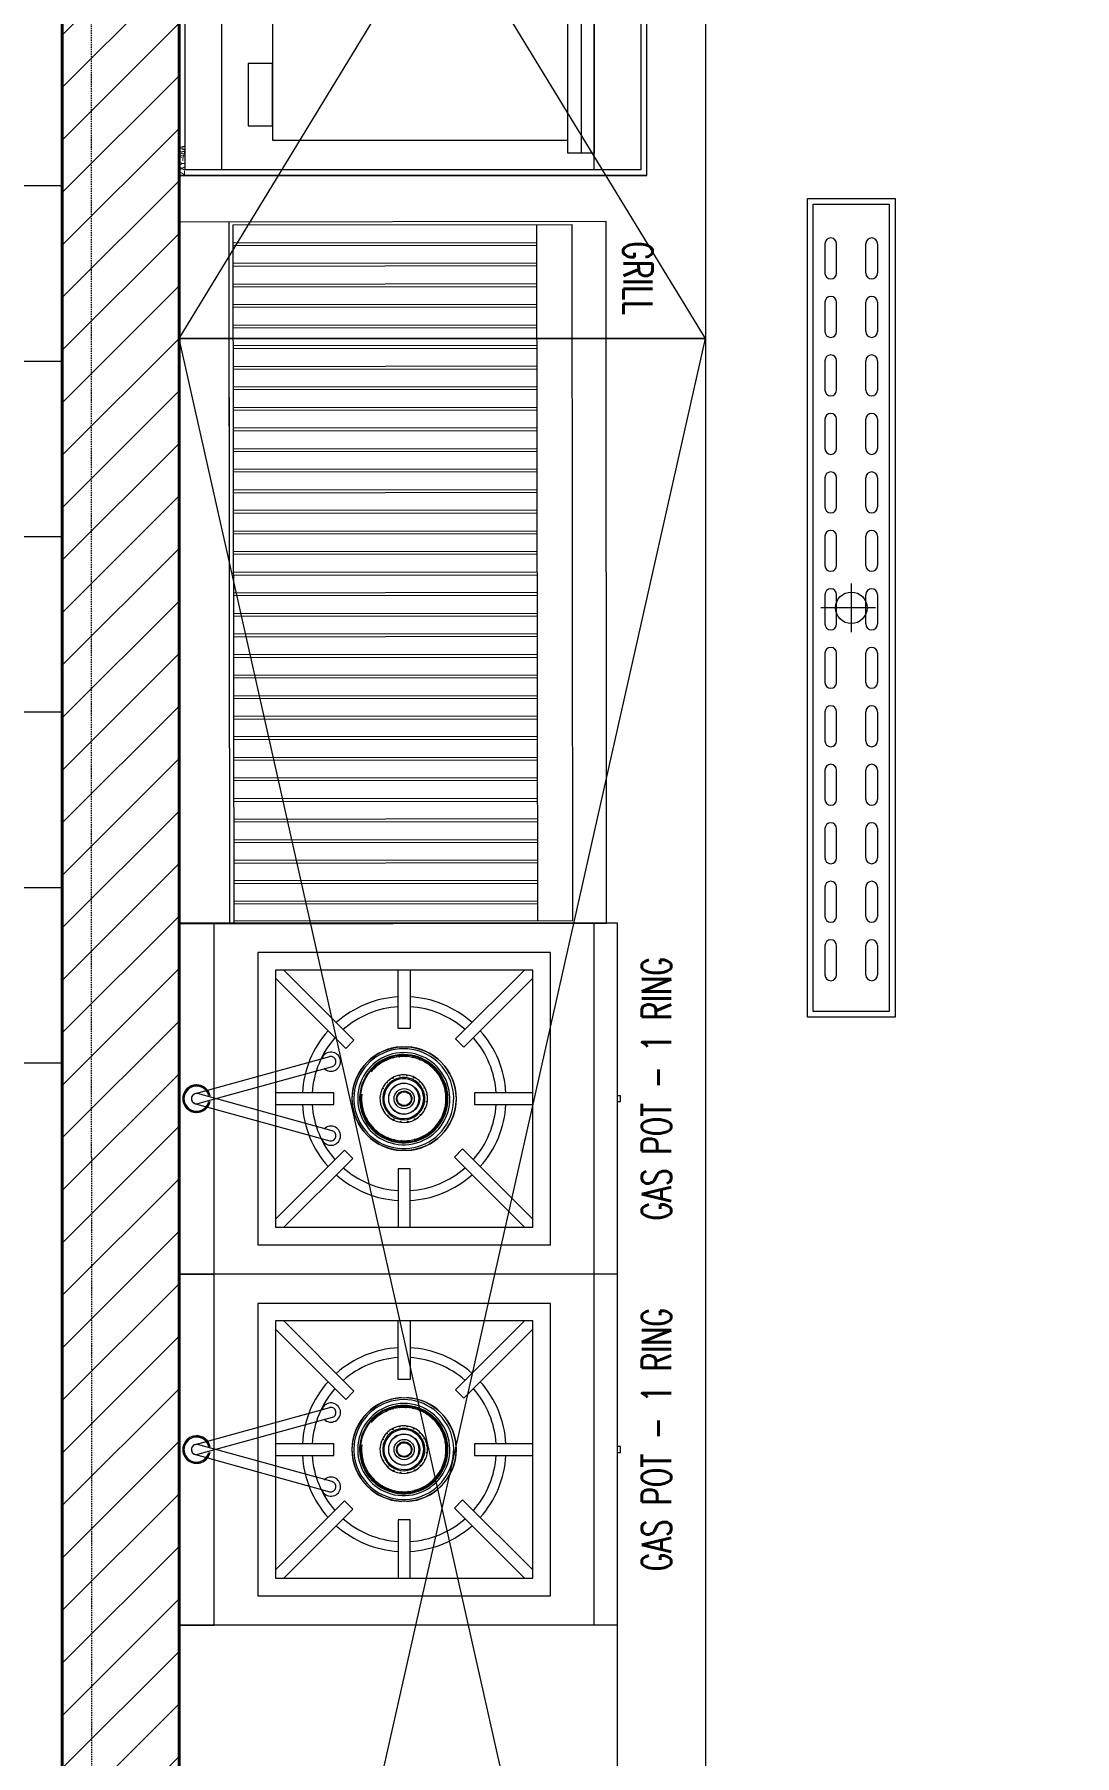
# Model space of a CAD drawing. Header units: millimetres. Extents: x 886808 to 1650903, y -1008069 to 230892.
# Drawn here: x 934941 to 936720, y -356283 to -353340 of the extents above; entities that cross this region are included whole.
import ezdxf

# ---------------------------------------------------------------- set-up
doc = ezdxf.new("R2010")
doc.units = ezdxf.units.MM
for name, pattern in [('CENTER', [2, 1.25, -0.25, 0.25, -0.25]), ('DASHED', [0.75, 0.5, -0.25]), ('Overhead', [3.96875, 2.38125, -1.5875])]:
    doc.linetypes.add(name, pattern=pattern)
doc.layers.get('0').update_dxf_attribs({"lineweight": 0})
for name, color, linetype, lineweight in [('01- NET TUONG- 242', 242, 'Continuous', 40), ('06- Dim- 250', 250, 'Continuous', 0), ('8l NET TO', 8, 'Continuous', 9), ('A_Dim', 8, 'Continuous', 5), ('HACTH', 8, 'Continuous', 0), ('hatch', 250, 'Continuous', 0), ('I-FURN', 252, 'Continuous', 5), ('S-STRS-MBND', 31, 'Overhead', 5)]:
    doc.layers.add(name, color=color, linetype=linetype, lineweight=lineweight)
doc.styles.add('MtXpl_Arial_Narrow', font='ARIALNB.TTF')
doc.styles.add('MtXpl_simplex8_shx', font='simplex8.shx')

# ---------------------------------------------------------------- blocks, each defined once
blk = doc.blocks.new('TRUC KHU BEP')
at = {"layer": '8l NET TO', "color": 251, "linetype": 'CENTER', "ltscale": 1000, "true_color": 0x636466, "transparency": 33554636}
blk.add_line((70, -3998.8), (70, 41158.2), dxfattribs=at)
blk = doc.blocks.new('CAU THANG THOAT HIEM')
at = {"layer": '06- Dim- 250', "linetype": 'DASHED', "ltscale": 200, "transparency": 33554636}
for p, q in [((0, 0, 0), (0, -3900, 0)), ((0, -1200, 0), (-1507.3, -1200)), ((0, -1500, 0), (-1507.3, -1500)), ((0, -1800, 0), (-1507.3, -1800)), ((0, -2100, 0), (-1507.3, -2100)), ((0, -2400, 0), (-1507.3, -2400)), ((0, -2700, 0), (-1507.3, -2700))]:
    blk.add_line(p, q, dxfattribs=at)
blk.add_lwpolyline([(-3702.3, -4550), (0, -4550), (0, 2700), (-3702.3, 2700)], close=True, dxfattribs=at)
at = {"layer": 'S-STRS-MBND', "color": 251, "true_color": 0x636466, "transparency": 33554636}
for q in [(50, 0, 0), (50, -3950, 0)]:
    blk.add_line((50, -2861, 0), q, dxfattribs=at)
blk = doc.blocks.new('TUONG BEP TG 1')
at = {"layer": 'HACTH', "transparency": 33554636}
h = blk.add_hatch(dxfattribs=at)
h.set_pattern_fill('ANSI31', color=256, scale=20)
h.set_pattern_definition([(45, (-934918.59, 379499.195), (-44.9012806, 44.9012806), [])])
h.paths.add_polyline_path([(3452.6, 37100), (6590.6, 37100), (6590.6, 36900), (3452.6, 36900)])
h.paths.add_polyline_path([(269.7, 37100), (1652.6, 37100), (1652.6, 36900), (269.7, 36900)])
h.paths.add_polyline_path([(8200.6, 37100), (10000, 37100), (10000, 36900), (8200.6, 36900)])
h.paths.add_polyline_path([(269.7, 29200), (70, 29200)], flags=17)
h.paths.add_polyline_path([(70, 19062.5), (269.7, 19062.5), (269.8, 17496.1), (70.1, 17496.1)])
h.paths.add_polyline_path([(69.6, 4881.2), (269.7, 4881.2), (269.7, 2202), (69.6, 2202)])
h.paths.add_polyline_path([(69.6, 7593.8), (269.7, 7593.8), (269.7, 6481.2), (69.6, 6481.2)])
h.paths.add_polyline_path([(69.6, 602), (269.7, 602), (269.7, 0), (69.6, 0)])
h.paths.add_polyline_path([(269.6, 0), (1685.1, 0), (1685.1, 200), (269.6, 200)])
h.paths.add_polyline_path([(3485.1, 200), (7535.3, 200), (7535.3, 0), (3485.1, 0)])
h.paths.add_polyline_path([(9145.3, 200), (10000, 200), (10000, 0), (9145.3, 0)])
h.paths.add_polyline_path([(70, 29200), (269.7, 29200), (269.7, 20662.5), (70, 20662.5)])
h.paths.add_polyline_path([(68.5, 14361), (269.7, 14361), (269.7, 15896.1), (68.5, 15896.1)])
h.paths.add_polyline_path([(69.6, 11800.9), (268.5, 11800.9), (268.5, 12761), (69.6, 12761)])
h.paths.add_polyline_path([(69.6, 10200.9), (269.6, 10200.9), (269.6, 9193.8), (69.6, 9193.8)])
h.paths.add_polyline_path([(69.8, 200.2), (69.8, 0), (-2028.9, -0.1), (-2028.9, 200)])
h.paths.add_polyline_path([(70, 37100.1), (270.6, 37100.1), (270.6, 34325), (70, 34325)])
h.paths.add_polyline_path([(70, 37100.1), (70, 36899.9), (-3029.1, 36899.8), (-3029.1, 37100)])
h.paths.add_polyline_path([(-3229.3, 37100), (-3029.1, 37100), (-3029, 36699.8), (-3229.2, 36699.8)])
h.paths.add_polyline_path([(-3229.3, 35699.8), (-3029.1, 35699.8), (-3029, 34049.8), (-3229.2, 34049.8)])
h.paths.add_polyline_path([(70.6, 34450.1), (70.6, 34249.9), (-3029, 34249.9), (-3029, 34450.1)])
h.paths.add_polyline_path([(-3229.4, 33049.7), (-3029.2, 33049.7), (-3029.1, 31994.2), (-3229.3, 31994.2)])
h.paths.add_polyline_path([(70, 32200.2), (70, 32000), (-3029.1, 32000), (-3029.1, 32200.2)])
h.paths.add_polyline_path([(-3329, 3299.3), (-3128.9, 3299.3), (-3128.9, 4099.2), (70, 4099.2), (70, 4299.4), (-3329, 4299.3)])
h.paths.add_polyline_path([(-3128.9, 2299.3), (-3329, 2299.3), (-3329, 0), (-3028.9, -0.1), (-3028.9, 200), (-3128.9, 200)])
at = {"layer": '01- NET TUONG- 242', "transparency": 33554636}
blk.add_lwpolyline([(70, 29200), (269.7, 29200), (269.7, 20662.5), (70, 20662.5)], close=True, dxfattribs=at)
at = {"layer": 'A_Dim', "transparency": 33554636}
blk.add_blockref('CAU THANG THOAT HIEM', (70, 27100, 0), dxfattribs=at)
blk = doc.blocks.new('A$C26DD556D')
at = {"layer": 'hatch', "transparency": 33554636}
for p, q in [((2079.2, 17804.4), (2079.2, 16604.4)), ((2079.2, 16325.4), (2079.2, 17802.7)), ((2079.2, 16325.4), (2979.2, 17802.7)), ((2979.2, 16325.4), (2079.2, 17802.7)), ((2089.2, 17794.4), (2089.2, 16614.4)), ((2152.7, 16614.4), (2152.7, 17794.4)), ((2789.2, 16614.4), (2789.2, 17794.4)), ((2869.2, 16614.4), (2869.2, 17794.4)), ((2879.2, 16604.4), (2879.2, 17804.4)), ((2979.2, 17802.7), (2979.2, 16325.4)), ((2744.1, 16642.6), (2744.1, 17735.8)), ((2766.7, 17735.8), (2766.7, 16642.6)), ((2789.2, 17735.8), (2789.2, 16642.6)), ((2239.2, 17714), (2239.2, 16664.4)), ((2744.1, 16664.4), (2744.1, 17714)), ((2239.2, 16795.5), (2197.2, 16795.5)), ((2197.2, 16795.5), (2197.2, 16688.9)), ((2239.2, 16688.9), (2239.2, 16795.5)), ((2197.2, 16688.9), (2239.2, 16688.9)), ((2239.2, 16664.4), (2744.1, 16664.4)), ((2789.2, 16642.6), (2744.1, 16642.6)), ((2079.2, 16604.4), (2879.2, 16604.4)), ((2879.2, 16604.4), (2079.2, 16604.4)), ((2089.2, 16614.4), (2869.2, 16614.4)), ((3153.6, 15164.9), (3153.6, 16564.9)), ((3153.6, 16564.9), (3303.6, 16564.9)), ((3163.6, 15174.9), (3163.6, 16554.9)), ((3163.6, 16554.9), (3293.6, 16554.9)), ((3293.6, 16554.9), (3293.6, 15174.9)), ((3303.6, 16564.9), (3303.6, 15164.9)), ((2809.3, 16525.5), (2079.3, 16524.6)), ((2079.3, 16524.6), (2080.4, 15324.6)), ((2164.3, 16524.7), (2165.1, 15824.7)), ((2164.3, 16524.7), (2165.8, 15324.7)), ((2171.3, 16519.7), (2751.3, 16520.5)), ((2171.3, 16519.7), (2172.8, 15324.7)), ((2692.8, 15330.4), (2691.3, 16520.4)), ((2752.8, 15330.5), (2751.3, 16520.5)), ((2810.4, 15325.5), (2809.3, 16525.5)), ((2171.3, 16489), (2691.3, 16489.7)), ((2171.3, 16484.2), (2691.3, 16484.9)), ((3183.6, 16487.3), (3183.6, 16437.3)), ((3203.6, 16437.3), (3203.6, 16487.3)), ((3253.6, 16437.3), (3253.6, 16487.3)), ((3273.6, 16487.3), (3273.6, 16437.3)), ((2171.3, 16454.1), (2691.3, 16454.8)), ((2171.3, 16449.3), (2691.3, 16450)), ((2171.4, 16418.6), (2691.4, 16419.3)), ((2171.4, 16413.8), (2691.4, 16414.5)), ((2171.4, 16383.7), (2691.4, 16384.3)), ((2171.4, 16378.9), (2691.4, 16379.6)), ((3183.6, 16387.3), (3183.6, 16337.3)), ((3203.6, 16337.3), (3203.6, 16387.3)), ((3253.6, 16337.3), (3253.6, 16387.3)), ((3273.6, 16387.3), (3273.6, 16337.3)), ((2171.5, 16348.2), (2691.5, 16348.8)), ((2171.5, 16343.4), (2691.5, 16344.1)), ((2079.2, 12325.4), (2079.2, 16325.4)), ((2079.2, 16325.4), (2979.2, 16325.4)), ((2079.2, 12325.4), (2979.2, 16325.4)), ((2979.2, 12325.4), (2079.2, 16325.4)), ((2979.2, 16325.4), (2079.2, 16325.4)), ((2171.5, 16313.3), (2691.5, 16313.9)), ((2171.5, 16308.5), (2691.5, 16309.1)), ((2979.2, 16325.4), (2979.2, 12325.4)), ((2171.6, 16277.8), (2691.6, 16278.4)), ((3183.6, 16287.3), (3183.6, 16237.3)), ((3203.6, 16237.3), (3203.6, 16287.3)), ((3253.6, 16237.3), (3253.6, 16287.3)), ((3273.6, 16287.3), (3273.6, 16237.3)), ((2171.6, 16273), (2691.6, 16273.6)), ((2171.6, 16242.8), (2691.6, 16243.5)), ((2171.6, 16238.1), (2691.6, 16238.7)), ((2171.6, 16207.3), (2691.6, 16208)), ((2171.7, 16202.6), (2691.7, 16203.2)), ((3183.6, 16187.3), (3183.6, 16137.3)), ((3203.6, 16137.3), (3203.6, 16187.3)), ((3253.6, 16137.3), (3253.6, 16187.3)), ((3273.6, 16187.3), (3273.6, 16137.3)), ((2171.7, 16172.4), (2691.7, 16173.1)), ((2171.7, 16167.6), (2691.7, 16168.3)), ((2171.7, 16136.9), (2691.7, 16137.6)), ((2171.7, 16132.1), (2691.7, 16132.8)), ((2171.8, 16102), (2691.8, 16102.7)), ((2171.8, 16097.2), (2691.8, 16097.9)), ((3183.6, 16087.3), (3183.6, 16037.3)), ((3203.6, 16037.3), (3203.6, 16087.3)), ((3253.6, 16037.3), (3253.6, 16087.3)), ((3273.6, 16087.3), (3273.6, 16037.3)), ((2171.8, 16066.5), (2691.8, 16067.2)), ((2171.8, 16061.7), (2691.8, 16062.4)), ((2171.9, 16031.6), (2691.9, 16032.2)), ((2171.9, 16026.8), (2691.9, 16027.4)), ((2171.9, 15996.1), (2691.9, 15996.7)), ((2171.9, 15991.3), (2691.9, 15991.9)), ((3183.6, 15987.3), (3183.6, 15937.3)), ((3203.6, 15937.3), (3203.6, 15987.3)), ((3253.6, 15937.3), (3253.6, 15987.3)), ((3273.6, 15987.3), (3273.6, 15937.3)), ((2172, 15961.2), (2692, 15961.8)), ((2172, 15956.4), (2692, 15957)), ((2172, 15925.7), (2692, 15926.3)), ((2172, 15920.9), (2692, 15921.5)), ((3228.6, 15906.6), (3228.6, 15823.2)), ((2172, 15890.7), (2692, 15891.4)), ((2172.1, 15886), (2692.1, 15886.6)), ((3270.3, 15864.9), (3176.9, 15864.9)), ((3183.6, 15887.3), (3183.6, 15837.3)), ((3203.6, 15837.3), (3203.6, 15887.3)), ((3253.6, 15837.3), (3253.6, 15887.3)), ((3273.6, 15887.3), (3273.6, 15837.3)), ((2172.1, 15855.2), (2692.1, 15855.9)), ((2172.1, 15850.5), (2692.1, 15851.1)), ((2172.1, 15820.3), (2692.1, 15821)), ((2172.1, 15815.5), (2692.1, 15816.2)), ((2172.2, 15784.8), (2692.2, 15785.5)), ((2172.2, 15780), (2692.2, 15780.7)), ((3183.6, 15787.3), (3183.6, 15737.3)), ((3203.6, 15737.3), (3203.6, 15787.3)), ((3253.6, 15737.3), (3253.6, 15787.3)), ((3273.6, 15787.3), (3273.6, 15737.3)), ((2172.2, 15749.9), (2692.2, 15750.6)), ((2172.2, 15745.1), (2692.2, 15745.8)), ((2172.3, 15714.4), (2692.3, 15715.1)), ((2172.3, 15709.6), (2692.3, 15710.3)), ((3183.6, 15687.3), (3183.6, 15637.3)), ((3203.6, 15637.3), (3203.6, 15687.3)), ((3253.6, 15637.3), (3253.6, 15687.3)), ((3273.6, 15687.3), (3273.6, 15637.3)), ((2172.3, 15679.5), (2692.3, 15680.1)), ((2172.3, 15674.7), (2692.3, 15675.3)), ((2172.4, 15644.6), (2692.4, 15645.2)), ((2172.4, 15639.8), (2692.4, 15640.4)), ((2172.4, 15609.1), (2692.4, 15609.7)), ((2172.4, 15604.3), (2692.4, 15604.9)), ((2172.4, 15574.1), (2692.4, 15574.8)), ((2172.5, 15569.4), (2692.5, 15570)), ((3183.6, 15587.3), (3183.6, 15537.3)), ((3203.6, 15537.3), (3203.6, 15587.3)), ((3253.6, 15537.3), (3253.6, 15587.3)), ((3273.6, 15587.3), (3273.6, 15537.3)), ((2172.5, 15538.6), (2692.5, 15539.3)), ((2172.5, 15533.9), (2692.5, 15534.5)), ((2172.5, 15503.7), (2692.5, 15504.4)), ((2172.5, 15498.9), (2692.5, 15499.6)), ((3183.6, 15487.3), (3183.6, 15437.3)), ((3203.6, 15437.3), (3203.6, 15487.3)), ((3253.6, 15437.3), (3253.6, 15487.3)), ((3273.6, 15487.3), (3273.6, 15437.3)), ((2172.6, 15468.2), (2692.6, 15468.9)), ((2172.6, 15463.4), (2692.6, 15464.1)), ((2172.6, 15433.3), (2692.6, 15434)), ((2172.6, 15428.5), (2692.6, 15429.2)), ((2172.7, 15398.4), (2692.7, 15399)), ((2172.7, 15393.6), (2692.7, 15394.2)), ((2172.7, 15363.5), (2692.7, 15364.1)), ((3183.6, 15387.3), (3183.6, 15337.3)), ((3203.6, 15337.3), (3203.6, 15387.3)), ((3253.6, 15337.3), (3253.6, 15387.3)), ((3273.6, 15387.3), (3273.6, 15337.3)), ((2172.7, 15358.7), (2692.7, 15359.3)), ((2829.2, 15325.6), (2079.2, 15325.6)), ((2139.2, 15325.6), (2079.2, 15325.6)), ((2079.2, 15325.6), (2079.2, 14725.6)), ((2079.2, 15325.6), (2079.2, 14725.6)), ((2139.2, 15325.6), (2079.2, 15325.6)), ((2080.4, 15324.6), (2810.4, 15325.5)), ((2139.2, 14725.6), (2139.2, 15325.6)), ((2139.2, 14725.6), (2139.2, 15325.6)), ((2172.4, 15329.7), (2752.8, 15330.5)), ((2789.2, 14725.6), (2789.2, 15325.6)), ((2829.2, 14725.6), (2829.2, 15325.6)), ((2714.2, 15275.6), (2214.2, 15275.6)), ((2214.2, 15275.6), (2214.2, 14775.6)), ((2714.2, 14775.6), (2714.2, 15275.6)), ((3183.6, 15287.3), (3183.6, 15237.3)), ((3203.6, 15237.3), (3203.6, 15287.3)), ((3253.6, 15237.3), (3253.6, 15287.3)), ((3273.6, 15287.3), (3273.6, 15237.3)), ((2684.2, 15245.6), (2244.2, 15245.6)), ((2244.2, 15245.6), (2244.2, 14805.6)), ((2378.3, 15125.6), (2258.3, 15245.6)), ((2454.2, 15145.6), (2454.2, 15245.6)), ((2474.2, 15245.6), (2474.2, 15145.6)), ((2670, 15245.6), (2552.1, 15127.7)), ((2684.2, 14805.6), (2684.2, 15245.6)), ((2244.2, 15231.4), (2364.2, 15111.4)), ((2566.3, 15113.5), (2684.2, 15231.4)), ((3303.6, 15164.9), (3153.6, 15164.9)), ((3293.6, 15174.9), (3163.6, 15174.9)), ((2474.2, 15145.6), (2454.2, 15145.6)), ((2552.1, 15127.7), (2566.3, 15113.5)), ((2364.2, 15111.4), (2378.3, 15125.6)), ((2107.5, 15034.2), (2337.3, 15097.5)), ((2340.8, 15080.3), (2110.9, 15016.9)), ((2107.5, 15016.9), (2337.3, 14953.6)), ((2340.8, 14970.8), (2110.9, 15034.2)), ((2344.2, 15035.6), (2244.2, 15035.6)), ((2244.2, 15015.6), (2344.2, 15015.6)), ((2344.2, 15015.6), (2344.2, 15035.6)), ((2431.4, 15033.4), (2430, 15033.4)), ((2430, 15017.7), (2431.4, 15017.7)), ((2684.2, 15035.6), (2584.2, 15035.6)), ((2584.2, 15035.6), (2584.2, 15015.6)), ((2584.2, 15015.6), (2684.2, 15015.6)), ((2834.2, 15030.6), (2829.2, 15030.6)), ((2829.2, 15020.6), (2834.2, 15020.6)), ((2834.2, 15020.6), (2834.2, 15030.6)), ((2244.2, 14819.8), (2362.1, 14937.7)), ((2376.3, 14923.5), (2258.3, 14805.6)), ((2362.1, 14937.7), (2376.3, 14923.5)), ((2564.2, 14939.7), (2550.1, 14925.6)), ((2550.1, 14925.6), (2670.1, 14805.6)), ((2684.2, 14819.7), (2564.2, 14939.7)), ((2474.2, 14905.6), (2454.2, 14905.6)), ((2454.2, 14905.6), (2454.2, 14805.6)), ((2474.2, 14805.6), (2474.2, 14905.6)), ((2244.2, 14805.6), (2684.2, 14805.6)), ((2214.2, 14775.6), (2714.2, 14775.6)), ((2829.2, 14725.6), (2079.2, 14725.6)), ((2079.2, 14725.6), (2139.2, 14725.6)), ((2079.2, 14725.6), (2139.2, 14725.6)), ((2079.2, 14725.6), (2139.2, 14725.6)), ((2829.2, 14725.6), (2079.2, 14725.6)), ((2139.2, 14725.6), (2079.2, 14725.6)), ((2079.2, 14725.6), (2079.2, 14125.6)), ((2079.2, 14725.6), (2079.2, 14125.6)), ((2139.2, 14725.6), (2079.2, 14725.6)), ((2139.2, 14125.6), (2139.2, 14725.6)), ((2139.2, 14125.6), (2139.2, 14725.6)), ((2789.2, 14125.6), (2789.2, 14725.6)), ((2829.2, 14125.6), (2829.2, 14725.6)), ((2714.2, 14675.6), (2214.2, 14675.6)), ((2214.2, 14675.6), (2214.2, 14175.6)), ((2714.2, 14175.6), (2714.2, 14675.6)), ((2684.2, 14645.6), (2244.2, 14645.6)), ((2244.2, 14645.6), (2244.2, 14205.6)), ((2244.2, 14631.4), (2364.2, 14511.4)), ((2378.3, 14525.6), (2258.3, 14645.6)), ((2454.2, 14545.6), (2454.2, 14645.6)), ((2474.2, 14645.6), (2474.2, 14545.6)), ((2670, 14645.6), (2552.1, 14527.7)), ((2566.3, 14513.5), (2684.2, 14631.4)), ((2684.2, 14205.6), (2684.2, 14645.6)), ((2474.2, 14545.6), (2454.2, 14545.6)), ((2364.2, 14511.4), (2378.3, 14525.6)), ((2552.1, 14527.7), (2566.3, 14513.5)), ((2107.5, 14434.2), (2337.3, 14497.5)), ((2340.8, 14480.3), (2110.9, 14416.9)), ((2340.8, 14370.8), (2110.9, 14434.2)), ((2344.2, 14435.6), (2244.2, 14435.6)), ((2344.2, 14415.6), (2344.2, 14435.6)), ((2431.4, 14433.4), (2430, 14433.4)), ((2684.2, 14435.6), (2584.2, 14435.6)), ((2584.2, 14435.6), (2584.2, 14415.6)), ((2834.2, 14430.6), (2829.2, 14430.6)), ((2834.2, 14420.6), (2834.2, 14430.6)), ((2107.5, 14416.9), (2337.3, 14353.6)), ((2244.2, 14415.6), (2344.2, 14415.6)), ((2430, 14417.7), (2431.4, 14417.7)), ((2584.2, 14415.6), (2684.2, 14415.6)), ((2829.2, 14420.6), (2834.2, 14420.6)), ((2244.2, 14219.8), (2362.1, 14337.7)), ((2362.1, 14337.7), (2376.3, 14323.5)), ((2564.2, 14339.7), (2550.1, 14325.6)), ((2684.2, 14219.7), (2564.2, 14339.7)), ((2376.3, 14323.5), (2258.3, 14205.6)), ((2474.2, 14305.6), (2454.2, 14305.6)), ((2454.2, 14305.6), (2454.2, 14205.6)), ((2474.2, 14205.6), (2474.2, 14305.6)), ((2550.1, 14325.6), (2670.1, 14205.6)), ((2244.2, 14205.6), (2684.2, 14205.6)), ((2214.2, 14175.6), (2714.2, 14175.6)), ((2079.2, 14125.6), (2079.2, 13725.5)), ((2829.2, 14125.6), (2079.2, 14125.6)), ((2829.2, 14125.6), (2079.2, 14125.6)), ((2079.2, 14125.6), (2139.2, 14125.6)), ((2079.2, 14125.6), (2139.2, 14125.6)), ((2079.2, 14125.6), (2139.2, 14125.6)), ((2829.2, 13725.5), (2829.2, 14125.6))]:
    blk.add_line(p, q, dxfattribs=at)
for centre, radius in [((3228.6, 15864.9), 27), ((2464.2, 15025.6), 88.9), ((2464.2, 15025.6), 88.9), ((2427.8, 15042.9), 0.657), ((2434.9, 15053.1), 0.657), ((2464.2, 15025.6), 26.5), ((2444.8, 15060.6), 0.657), ((2464.2, 15025.6), 17.3), ((2456.6, 15064.7), 0.657), ((2469, 15064.9), 0.657), ((2480.9, 15061.3), 0.657), ((2491.1, 15054.2), 0.657), ((2498.6, 15044.3), 0.657), ((2502.7, 15032.5), 0.657), ((2502.9, 15020.1), 0.657), ((2428.5, 15006.8), 0.657), ((2436, 14996.9), 0.657), ((2446.2, 14989.8), 0.657), ((2458.1, 14986.2), 0.657), ((2470.5, 14986.4), 0.657), ((2482.3, 14990.5), 0.657), ((2492.2, 14998), 0.657), ((2499.3, 15008.2), 0.657), ((2464.2, 14425.6), 88.9), ((2464.2, 14425.6), 88.9), ((2434.9, 14453.1), 0.657), ((2464.2, 14425.6), 26.5), ((2444.8, 14460.6), 0.657), ((2456.6, 14464.7), 0.657), ((2469, 14464.9), 0.657), ((2480.9, 14461.3), 0.657), ((2491.1, 14454.2), 0.657), ((2427.8, 14442.9), 0.657), ((2464.2, 14425.6), 17.3), ((2498.6, 14444.3), 0.657), ((2502.7, 14432.5), 0.657), ((2428.5, 14406.8), 0.657), ((2436, 14396.9), 0.657), ((2492.2, 14398), 0.657), ((2499.3, 14408.2), 0.657), ((2502.9, 14420.1), 0.657), ((2446.2, 14389.8), 0.657), ((2458.1, 14386.2), 0.657), ((2470.5, 14386.4), 0.657), ((2482.3, 14390.5), 0.657)]:
    blk.add_circle(centre, radius, dxfattribs=at)
for centre, radius, start, end in [((3193.6, 16487.3), 10, 0, 180), ((3263.6, 16487.3), 10, 0, 180), ((3193.6, 16437.3), 10, 180, 0), ((3263.6, 16437.3), 10, 180, 0), ((3193.6, 16387.3), 10, 0, 180), ((3263.6, 16387.3), 10, 0, 180), ((3193.6, 16337.3), 10, 180, 0), ((3263.6, 16337.3), 10, 180, 0), ((3193.6, 16287.3), 10, 0, 180), ((3263.6, 16287.3), 10, 0, 180), ((3193.6, 16237.3), 10, 180, 0), ((3263.6, 16237.3), 10, 180, 0), ((3193.6, 16187.3), 10, 0, 180), ((3263.6, 16187.3), 10, 0, 180), ((3193.6, 16137.3), 10, 180, 0), ((3263.6, 16137.3), 10, 180, 0), ((3193.6, 16087.3), 10, 0, 180), ((3263.6, 16087.3), 10, 0, 180), ((3193.6, 16037.3), 10, 180, 0), ((3263.6, 16037.3), 10, 180, 0), ((3193.6, 15987.3), 10, 0, 180), ((3263.6, 15987.3), 10, 0, 180), ((3193.6, 15937.3), 10, 180, 0), ((3263.6, 15937.3), 10, 180, 0), ((3193.6, 15887.3), 10, 0, 180), ((3263.6, 15887.3), 10, 0, 180), ((3193.6, 15837.3), 10, 180, 0), ((3263.6, 15837.3), 10, 180, 0), ((3193.6, 15787.3), 10, 0, 180), ((3263.6, 15787.3), 10, 0, 180), ((3193.6, 15737.3), 10, 180, 0), ((3263.6, 15737.3), 10, 180, 0), ((3193.6, 15687.3), 10, 0, 180), ((3263.6, 15687.3), 10, 0, 180), ((3193.6, 15637.3), 10, 180, 0), ((3263.6, 15637.3), 10, 180, 0), ((3193.6, 15587.3), 10, 0, 180), ((3263.6, 15587.3), 10, 0, 180), ((3193.6, 15537.3), 10, 180, 0), ((3263.6, 15537.3), 10, 180, 0), ((3193.6, 15487.3), 10, 0, 180), ((3263.6, 15487.3), 10, 0, 180), ((3193.6, 15437.3), 10, 180, 0), ((3263.6, 15437.3), 10, 180, 0), ((3193.6, 15387.3), 10, 0, 180), ((3263.6, 15387.3), 10, 0, 180), ((3193.6, 15337.3), 10, 180, 0), ((3263.6, 15337.3), 10, 180, 0), ((3193.6, 15287.3), 10, 0, 180), ((3263.6, 15287.3), 10, 0, 180), ((3193.6, 15237.3), 10, 180, 0), ((3263.6, 15237.3), 10, 180, 0), ((2464.2, 15025.6), 174.4, 93.2866, 131.7134), ((2464.2, 15025.6), 174.4, 48.31, 86.7134), ((2464.2, 15025.6), 157.6, 93.6385, 131.3615), ((2464.2, 15025.6), 157.6, 48.6644, 86.3615), ((2464.2, 15025.6), 174.4, 138.2866, 176.7134), ((2464.2, 15025.6), 157.6, 138.6385, 176.3615), ((2464.2, 15025.6), 157.6, 3.6385, 41.3615), ((2464.2, 15025.6), 174.4, 3.2866, 41.7134), ((2339, 15088.9), 16.4, 223.692, 159.0191), ((2339, 15088.9), 8.79, 281.3556, 101.3556), ((2464.2, 15025.6), 88.9, 93.0247, 177.816), ((2463.5, 15025.6), 85.4, 234.9212, 174.7036), ((2463.5, 15025.6), 78.8, 234.9212, 174.2608), ((2463.5, 15025.6), 75.5, 234.9212, 174.0104), ((2463.5, 15025.6), 74.2, 234.9212, 173.904), ((2456.3, 15098), 0.788, 315.2976, 236.1502), ((2463.5, 15025.6), 72.2, 87.1221, 95.3257), ((2467.7, 15098.3), 0.788, 306.2976, 227.1502), ((2467.7, 15098.3), 0.788, 227.1502, 306.2976), ((2464.2, 15025.6), 88.9, 2.184, 86.9753), ((2463.5, 15025.6), 72.2, 132.1221, 140.3257), ((2415.1, 15079.9), 0.788, 351.2976, 272.1502), ((2415.1, 15079.9), 0.788, 272.1502, 351.2976), ((2463.5, 15025.6), 72.2, 123.1221, 131.3257), ((2424.2, 15086.8), 0.788, 342.2976, 263.1502), ((2424.2, 15086.8), 0.788, 263.1502, 342.2976), ((2463.5, 15025.6), 72.2, 114.1221, 122.3257), ((2434.2, 15092.2), 0.788, 333.2976, 254.1502), ((2434.2, 15092.2), 0.788, 254.1502, 333.2976), ((2463.5, 15025.6), 72.2, 105.1221, 113.3257), ((2445, 15096), 0.788, 324.2976, 245.1502), ((2445, 15096), 0.788, 245.1502, 324.2976), ((2463.5, 15025.6), 72.2, 96.1221, 104.3257), ((2456.3, 15098), 0.788, 236.1502, 315.2976), ((2463.5, 15025.6), 72.2, 78.1221, 86.3257), ((2479, 15096.7), 0.788, 297.2976, 218.1502), ((2479, 15096.7), 0.788, 218.1502, 297.2976), ((2463.5, 15025.6), 72.2, 69.1221, 77.3257), ((2490, 15093.4), 0.788, 288.2976, 209.1502), ((2490, 15093.4), 0.788, 209.1502, 288.2976), ((2463.5, 15025.6), 72.2, 60.1221, 68.3257), ((2500.3, 15088.5), 0.788, 279.2976, 200.1502), ((2500.3, 15088.5), 0.788, 200.1502, 279.2976), ((2463.5, 15025.6), 72.2, 51.1221, 59.3257), ((2509.7, 15081.9), 0.788, 270.2976, 191.1502), ((2509.7, 15081.9), 0.788, 191.1502, 270.2976), ((2463.5, 15025.6), 72.2, 42.1221, 50.3257), ((2517.9, 15074), 0.788, 261.2976, 182.1502), ((2517.9, 15074), 0.788, 182.1502, 261.2976), ((2463.5, 15025.6), 72.2, 33.1221, 41.3257), ((2109.2, 15025.6), 23.5, 10.5861, 326.7027), ((2109.2, 15025.6), 23.5, 33.2973, 349.4139), ((2109.2, 15025.6), 21.5, 12.7483, 324.5405), ((2109.2, 15025.6), 21.5, 35.4595, 347.2517), ((2463.5, 15025.6), 40.7, 234.9212, 168.8401), ((2463.5, 15025.6), 36.1, 234.9212, 167.3977), ((2463.5, 15025.6), 34.1, 234.9212, 166.6576), ((2463.5, 15025.6), 26.3, 234.9212, 162.5424), ((2524.8, 15064.9), 0.788, 252.2976, 173.1502), ((2524.8, 15064.9), 0.788, 173.1502, 252.2976), ((2463.5, 15025.6), 72.2, 24.1221, 32.3257), ((2530.2, 15054.9), 0.788, 164.1502, 243.2976), ((2530.2, 15054.9), 0.788, 243.2976, 164.1502), ((2463.5, 15025.6), 72.2, 15.1221, 23.3257), ((2534, 15044.1), 0.788, 155.1502, 234.2976), ((2534, 15044.1), 0.788, 234.2976, 155.1502), ((2463.5, 15025.6), 72.2, 6.1221, 14.3257), ((2109.2, 15025.6), 8.79, 78.6444, 258.6444), ((2109.2, 15025.6), 8.79, 101.3556, 281.3556), ((2464.2, 15025.6), 174.4, 183.2866, 221.69), ((2464.2, 15025.6), 157.6, 183.6385, 221.3356), ((2464.2, 15025.6), 88.9, 182.184, 266.9753), ((2463.5, 15025.6), 85.4, 174.7036, 234.9212), ((2463.5, 15025.6), 78.8, 174.2608, 234.9212), ((2463.5, 15025.6), 75.5, 174.0104, 234.9212), ((2463.5, 15025.6), 74.2, 173.904, 234.9212), ((2463.5, 15025.6), 72.2, 173.7371, 6.2629), ((2463.5, 15025.6), 40.7, 168.8401, 234.9212), ((2463.5, 15025.6), 36.1, 167.3977, 234.9212), ((2463.5, 15025.6), 34.1, 166.6576, 234.9212), ((2463.5, 15025.6), 26.3, 162.5424, 234.9212), ((2464.2, 15025.6), 13.1, 143.1301377324015, 143.1301037148577), ((2464.2, 15025.6), 11.8, 138.1897270326551, 138.189686450463), ((2464.2, 15025.6), 88.9, 273.0247, 357.816), ((2463.5, 15025.6), 72.2, 339.1221, 347.3257), ((2534.7, 15010.1), 0.788, 128.1502, 207.2976), ((2534.7, 15010.1), 0.788, 207.2976, 128.1502), ((2463.5, 15025.6), 72.2, 348.1221, 356.3257), ((2536, 15032.8), 0.788, 146.1502, 225.2976), ((2536, 15032.8), 0.788, 225.2976, 146.1502), ((2463.5, 15025.6), 72.2, 357.1221, 5.3257), ((2536.3, 15021.4), 0.788, 137.1502, 216.2976), ((2536.3, 15021.4), 0.788, 216.2976, 137.1502), ((2464.2, 15025.6), 157.6, 318.6385, 356.3615), ((2464.2, 15025.6), 174.4, 318.2866, 356.7134), ((2519.9, 14979.5), 0.788, 101.1502, 180.2976), ((2519.9, 14979.5), 0.788, 180.2976, 101.1502), ((2463.5, 15025.6), 72.2, 321.1221, 329.3257), ((2526.4, 14988.8), 0.788, 110.1502, 189.2976), ((2526.4, 14988.8), 0.788, 189.2976, 110.1502), ((2463.5, 15025.6), 72.2, 330.1221, 338.3257), ((2531.4, 14999.1), 0.788, 119.1502, 198.2976), ((2531.4, 14999.1), 0.788, 198.2976, 119.1502), ((2339, 14962.2), 16.4, 200.9809, 136.308), ((2339, 14962.2), 8.79, 258.6444, 78.6444), ((2463.5, 15025.6), 72.2, 222.1221, 230.3257), ((2417.4, 14969.2), 0.788, 90.2976, 11.1502), ((2417.4, 14969.2), 0.788, 11.1502, 90.2976), ((2463.5, 15025.6), 72.2, 231.1221, 239.3257), ((2426.8, 14962.7), 0.788, 99.2976, 20.1502), ((2426.8, 14962.7), 0.788, 20.1502, 99.2976), ((2463.5, 15025.6), 72.2, 240.1221, 248.3257), ((2437.1, 14957.7), 0.788, 108.2976, 29.1502), ((2437.1, 14957.7), 0.788, 29.1502, 108.2976), ((2463.5, 15025.6), 72.2, 249.1221, 257.3257), ((2448.1, 14954.4), 0.788, 117.2976, 38.1502), ((2448.1, 14954.4), 0.788, 38.1502, 117.2976), ((2463.5, 15025.6), 72.2, 258.1221, 266.3257), ((2459.4, 14952.8), 0.788, 126.2976, 47.1502), ((2459.4, 14952.8), 0.788, 47.1502, 126.2976), ((2463.5, 15025.6), 72.2, 267.1221, 275.3257), ((2470.8, 14953.1), 0.788, 135.2976, 56.1502), ((2470.8, 14953.1), 0.788, 56.1502, 135.2976), ((2463.5, 15025.6), 72.2, 276.1221, 284.3257), ((2482.1, 14955.1), 0.788, 144.2976, 65.1502), ((2482.1, 14955.1), 0.788, 65.1502, 144.2976), ((2463.5, 15025.6), 72.2, 285.1221, 293.3257), ((2492.8, 14958.9), 0.788, 74.1502, 153.2976), ((2492.8, 14958.9), 0.788, 153.2976, 74.1502), ((2463.5, 15025.6), 72.2, 294.1221, 302.3257), ((2502.9, 14964.3), 0.788, 162.2976, 83.1502), ((2502.9, 14964.3), 0.788, 83.1502, 162.2976), ((2463.5, 15025.6), 72.2, 303.1221, 311.3257), ((2512, 14971.2), 0.788, 92.1502, 171.2976), ((2512, 14971.2), 0.788, 171.2976, 92.1502), ((2463.5, 15025.6), 72.2, 312.1221, 320.3257), ((2464.2, 15025.6), 174.4, 228.2866, 266.7134), ((2464.2, 15025.6), 157.6, 228.6385, 266.3615), ((2464.2, 15025.6), 157.6, 273.6385, 311.3615), ((2464.2, 15025.6), 174.4, 273.2866, 311.7134), ((2464.2, 14425.6), 174.4, 93.2866, 131.7134), ((2464.2, 14425.6), 174.4, 48.31, 86.7134), ((2464.2, 14425.6), 157.6, 93.6385, 131.3615), ((2464.2, 14425.6), 157.6, 48.6644, 86.3615), ((2464.2, 14425.6), 174.4, 138.2866, 176.7134), ((2464.2, 14425.6), 174.4, 3.2866, 41.7134), ((2464.2, 14425.6), 157.6, 138.6385, 176.3615), ((2464.2, 14425.6), 88.9, 93.0247, 177.816), ((2463.5, 14425.6), 85.4, 234.9212, 174.7036), ((2464.2, 14425.6), 88.9, 2.184, 86.9753), ((2464.2, 14425.6), 157.6, 3.6385, 41.3615), ((2339, 14488.9), 16.4, 223.692, 159.0191), ((2339, 14488.9), 8.79, 281.3556, 101.3556), ((2463.5, 14425.6), 78.8, 234.9212, 174.2608), ((2463.5, 14425.6), 75.5, 234.9212, 174.0104), ((2463.5, 14425.6), 74.2, 234.9212, 173.904), ((2415.1, 14479.9), 0.788, 351.2976, 272.1502), ((2415.1, 14479.9), 0.788, 272.1502, 351.2976), ((2463.5, 14425.6), 72.2, 123.1221, 131.3257), ((2424.2, 14486.8), 0.788, 342.2976, 263.1502), ((2424.2, 14486.8), 0.788, 263.1502, 342.2976), ((2463.5, 14425.6), 72.2, 114.1221, 122.3257), ((2434.2, 14492.2), 0.788, 333.2976, 254.1502), ((2434.2, 14492.2), 0.788, 254.1502, 333.2976), ((2463.5, 14425.6), 72.2, 105.1221, 113.3257), ((2445, 14496), 0.788, 324.2976, 245.1502), ((2445, 14496), 0.788, 245.1502, 324.2976), ((2463.5, 14425.6), 72.2, 96.1221, 104.3257), ((2456.3, 14498), 0.788, 315.2976, 236.1502), ((2456.3, 14498), 0.788, 236.1502, 315.2976), ((2463.5, 14425.6), 72.2, 87.1221, 95.3257), ((2467.7, 14498.3), 0.788, 306.2976, 227.1502), ((2467.7, 14498.3), 0.788, 227.1502, 306.2976), ((2463.5, 14425.6), 72.2, 78.1221, 86.3257), ((2479, 14496.7), 0.788, 297.2976, 218.1502), ((2479, 14496.7), 0.788, 218.1502, 297.2976), ((2463.5, 14425.6), 72.2, 69.1221, 77.3257), ((2490, 14493.4), 0.788, 288.2976, 209.1502), ((2490, 14493.4), 0.788, 209.1502, 288.2976), ((2463.5, 14425.6), 72.2, 60.1221, 68.3257), ((2500.3, 14488.5), 0.788, 279.2976, 200.1502), ((2500.3, 14488.5), 0.788, 200.1502, 279.2976), ((2463.5, 14425.6), 72.2, 51.1221, 59.3257), ((2509.7, 14481.9), 0.788, 270.2976, 191.1502), ((2509.7, 14481.9), 0.788, 191.1502, 270.2976), ((2463.5, 14425.6), 72.2, 42.1221, 50.3257), ((2463.5, 14425.6), 72.2, 132.1221, 140.3257), ((2463.5, 14425.6), 40.7, 234.9212, 168.8401), ((2463.5, 14425.6), 36.1, 234.9212, 167.3977), ((2463.5, 14425.6), 34.1, 234.9212, 166.6576), ((2463.5, 14425.6), 26.3, 234.9212, 162.5424), ((2517.9, 14474), 0.788, 261.2976, 182.1502), ((2517.9, 14474), 0.788, 182.1502, 261.2976), ((2463.5, 14425.6), 72.2, 33.1221, 41.3257), ((2524.8, 14464.9), 0.788, 252.2976, 173.1502), ((2524.8, 14464.9), 0.788, 173.1502, 252.2976), ((2463.5, 14425.6), 72.2, 24.1221, 32.3257), ((2530.2, 14454.9), 0.788, 164.1502, 243.2976), ((2530.2, 14454.9), 0.788, 243.2976, 164.1502), ((2463.5, 14425.6), 72.2, 15.1221, 23.3257), ((2109.2, 14425.6), 23.5, 10.5861, 326.7027), ((2109.2, 14425.6), 23.5, 33.2973, 349.4139), ((2109.2, 14425.6), 21.5, 12.7483, 324.5405), ((2109.2, 14425.6), 21.5, 35.4595, 347.2517), ((2109.2, 14425.6), 8.79, 78.6444, 258.6444), ((2109.2, 14425.6), 8.79, 101.3556, 281.3556), ((2464.2, 14425.6), 88.9, 182.184, 266.9753), ((2463.5, 14425.6), 85.4, 174.7036, 234.9212), ((2463.5, 14425.6), 78.8, 174.2608, 234.9212), ((2463.5, 14425.6), 75.5, 174.0104, 234.9212), ((2463.5, 14425.6), 74.2, 173.904, 234.9212), ((2463.5, 14425.6), 72.2, 173.7371, 6.2629), ((2463.5, 14425.6), 40.7, 168.8401, 234.9212), ((2463.5, 14425.6), 36.1, 167.3977, 234.9212), ((2463.5, 14425.6), 34.1, 166.6576, 234.9212), ((2463.5, 14425.6), 26.3, 162.5424, 234.9212), ((2464.2, 14425.6), 13.1, 143.1301377324015, 143.1301037148577), ((2464.2, 14425.6), 11.8, 138.1897270326551, 138.189686450463), ((2464.2, 14425.6), 88.9, 273.0247, 357.816), ((2534, 14444.1), 0.788, 155.1502, 234.2976), ((2534, 14444.1), 0.788, 234.2976, 155.1502), ((2463.5, 14425.6), 72.2, 6.1221, 14.3257), ((2463.5, 14425.6), 72.2, 348.1221, 356.3257), ((2536, 14432.8), 0.788, 146.1502, 225.2976), ((2536, 14432.8), 0.788, 225.2976, 146.1502), ((2463.5, 14425.6), 72.2, 357.1221, 5.3257), ((2536.3, 14421.4), 0.788, 137.1502, 216.2976), ((2536.3, 14421.4), 0.788, 216.2976, 137.1502), ((2464.2, 14425.6), 174.4, 183.2866, 221.69), ((2464.2, 14425.6), 157.6, 183.6385, 221.3356), ((2463.5, 14425.6), 72.2, 330.1221, 338.3257), ((2531.4, 14399.1), 0.788, 119.1502, 198.2976), ((2531.4, 14399.1), 0.788, 198.2976, 119.1502), ((2463.5, 14425.6), 72.2, 339.1221, 347.3257), ((2534.7, 14410.1), 0.788, 128.1502, 207.2976), ((2534.7, 14410.1), 0.788, 207.2976, 128.1502), ((2464.2, 14425.6), 157.6, 318.6385, 356.3615), ((2464.2, 14425.6), 174.4, 318.2866, 356.7134), ((2339, 14362.2), 16.4, 200.9809, 136.308), ((2339, 14362.2), 8.79, 258.6444, 78.6444), ((2463.5, 14425.6), 72.2, 222.1221, 230.3257), ((2417.4, 14369.2), 0.788, 90.2976, 11.1502), ((2417.4, 14369.2), 0.788, 11.1502, 90.2976), ((2463.5, 14425.6), 72.2, 231.1221, 239.3257), ((2426.8, 14362.7), 0.788, 99.2976, 20.1502), ((2426.8, 14362.7), 0.788, 20.1502, 99.2976), ((2463.5, 14425.6), 72.2, 240.1221, 248.3257), ((2463.5, 14425.6), 72.2, 294.1221, 302.3257), ((2502.9, 14364.3), 0.788, 162.2976, 83.1502), ((2502.9, 14364.3), 0.788, 83.1502, 162.2976), ((2463.5, 14425.6), 72.2, 303.1221, 311.3257), ((2512, 14371.2), 0.788, 92.1502, 171.2976), ((2512, 14371.2), 0.788, 171.2976, 92.1502), ((2463.5, 14425.6), 72.2, 312.1221, 320.3257), ((2519.9, 14379.5), 0.788, 101.1502, 180.2976), ((2519.9, 14379.5), 0.788, 180.2976, 101.1502), ((2463.5, 14425.6), 72.2, 321.1221, 329.3257), ((2526.4, 14388.8), 0.788, 110.1502, 189.2976), ((2526.4, 14388.8), 0.788, 189.2976, 110.1502), ((2437.1, 14357.7), 0.788, 108.2976, 29.1502), ((2437.1, 14357.7), 0.788, 29.1502, 108.2976), ((2463.5, 14425.6), 72.2, 249.1221, 257.3257), ((2448.1, 14354.4), 0.788, 117.2976, 38.1502), ((2448.1, 14354.4), 0.788, 38.1502, 117.2976), ((2463.5, 14425.6), 72.2, 258.1221, 266.3257), ((2459.4, 14352.8), 0.788, 126.2976, 47.1502), ((2459.4, 14352.8), 0.788, 47.1502, 126.2976), ((2463.5, 14425.6), 72.2, 267.1221, 275.3257), ((2470.8, 14353.1), 0.788, 135.2976, 56.1502), ((2470.8, 14353.1), 0.788, 56.1502, 135.2976), ((2463.5, 14425.6), 72.2, 276.1221, 284.3257), ((2482.1, 14355.1), 0.788, 144.2976, 65.1502), ((2482.1, 14355.1), 0.788, 65.1502, 144.2976), ((2463.5, 14425.6), 72.2, 285.1221, 293.3257), ((2492.8, 14358.9), 0.788, 74.1502, 153.2976), ((2492.8, 14358.9), 0.788, 153.2976, 74.1502), ((2464.2, 14425.6), 157.6, 228.6385, 266.3615), ((2464.2, 14425.6), 157.6, 273.6385, 311.3615), ((2464.2, 14425.6), 174.4, 228.2866, 266.7134), ((2464.2, 14425.6), 174.4, 273.2866, 311.7134)]:
    blk.add_arc(centre, radius, start, end, dxfattribs=at)
at = {"layer": 'hatch', "transparency": 33554636, "style": 'MtXpl_Arial_Narrow'}
blk.add_text('ZXY-48A', height=10, rotation=90, dxfattribs=at).set_placement((2089.3, 16604.3))
at = {"layer": 'hatch', "transparency": 33554636, "style": 'MtXpl_simplex8_shx', "width": 0.7}
for s, rotation, p in [('GRILL', 270.072, (2838.9, 16491.3)), ('GAS POT - 1 RING', 90, (2920.7, 14817.5)), ('GAS POT - 1 RING', 90, (2920.7, 14217.5))]:
    blk.add_text(s, height=50, rotation=rotation, dxfattribs=at).set_placement(p)

msp = doc.modelspace()

# ---------------------------------------------------------------- block references
at = {"transparency": 33554636}
for name in ['TRUC KHU BEP', 'TUONG BEP TG 1']:
    msp.add_blockref(name, (934918.6, -379499.2), dxfattribs=at)
at = {"layer": 'I-FURN', "transparency": 33554636}
msp.add_blockref('A$C26DD556D', (933109.1, -370185.5), dxfattribs=at)

doc.saveas('drawing.dxf')
